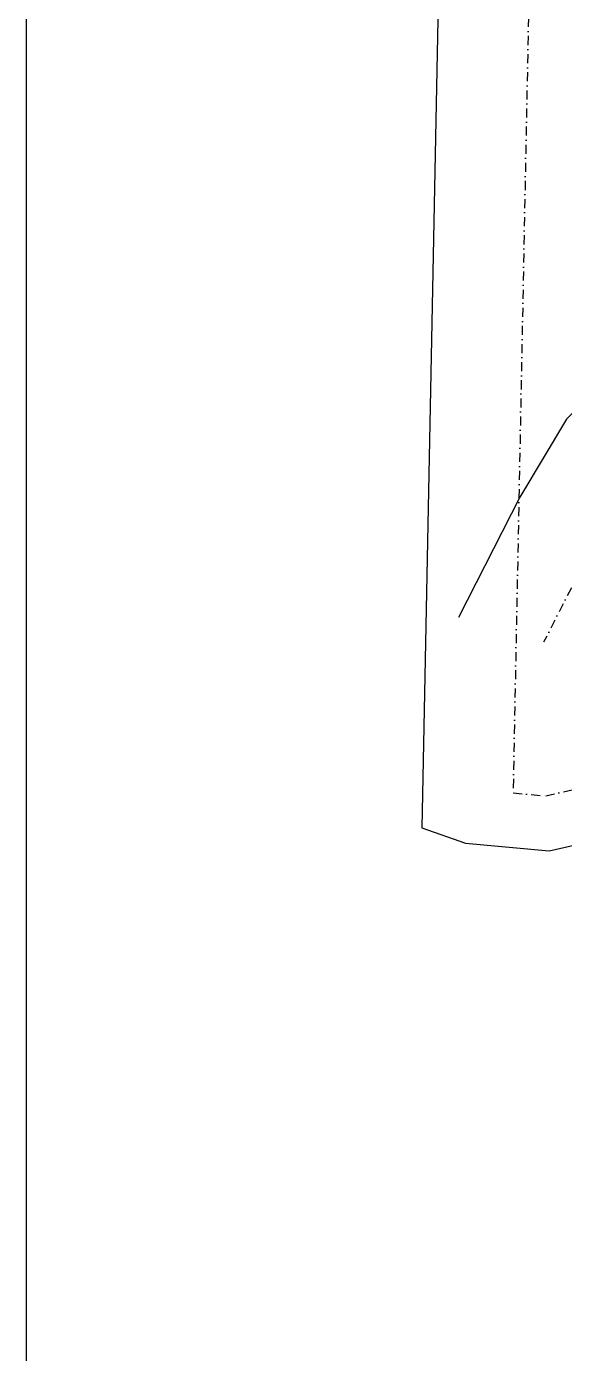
# Model space of a CAD drawing. Header units: centimetres. Extents: x 96271 to 179142, y 9855 to 112216.
# Drawn here: x 134779 to 137754, y 47576 to 54904 of the extents above; entities that cross this region are included whole.
import ezdxf

# ---------------------------------------------------------------- set-up
doc = ezdxf.new("R2010")
doc.units = ezdxf.units.CM
doc.header["$LTSCALE"] = 100
doc.header["$MEASUREMENT"] = 0
doc.linetypes.add('DASHDOT', pattern=[1, 0.5, -0.25, 0, -0.25])
doc.layers.get('0').update_dxf_attribs({"linetype": 'CONTINUOUS'})
doc.layers.add('A-Otln-Lot Limit', color=4, linetype='CONTINUOUS')
doc.layers.add('A-Setback', color=3, linetype='DASHDOT')

msp = doc.modelspace()

# ---------------------------------------------------------------- linework, layer by layer
msp.add_lwpolyline([(134779.288, 108490.758), (143513.832, 108490.758), (143513.832, 28763.194), (134779.288, 28763.194)], close=True)
at = {"layer": 'A-Otln-Lot Limit'}
for points in [[(136965.712, 50479.123), (137206.535, 50394.564), (137669.865, 50351.712), (139880.741, 50855.19), (141068.865, 50851.94), (140904.471, 56012.018), (140151.894, 56776.773), (140222.083, 57217.518), (139747.22, 57140.456), (139010.375, 57171.007), (138361.687, 57204.5), (137783.533, 57219.682), (137242.113, 56719.747), (137087.264, 56618.541), (136965.712, 50479.08)], [(141067.674, 54831.553), (140676.875, 54495.062), (139793.77, 54086.69), (138863.934, 53652.538), (138063.055, 53039.951), (137764.679, 52736.25), (137507.537, 52304.572), (137168.607, 51639.559)]]:
    msp.add_lwpolyline(points, dxfattribs=at)
at = {"layer": 'A-Setback'}
msp.add_lwpolyline([(140559.009, 51153.336), (140410.95, 55800.674), (139618.405, 56606.045), (139624.608, 56644.996), (138745.22, 56680.475), (137970.463, 56711.734), (137582.107, 56353.135), (137469.619, 50671.512), (137649.878, 50654.841), (139847.419, 51155.283)], close=True, dxfattribs=at)
msp.add_lwpolyline([(141393.919, 54452.654), (140950.164, 54070.567), (140004.469, 53633.251), (139124.62, 53222.439), (138394.927, 52664.302), (138104.345, 52368.535), (137928.014, 52072.517), (137638.607, 51504.673)], dxfattribs=at)

doc.saveas('drawing.dxf')
